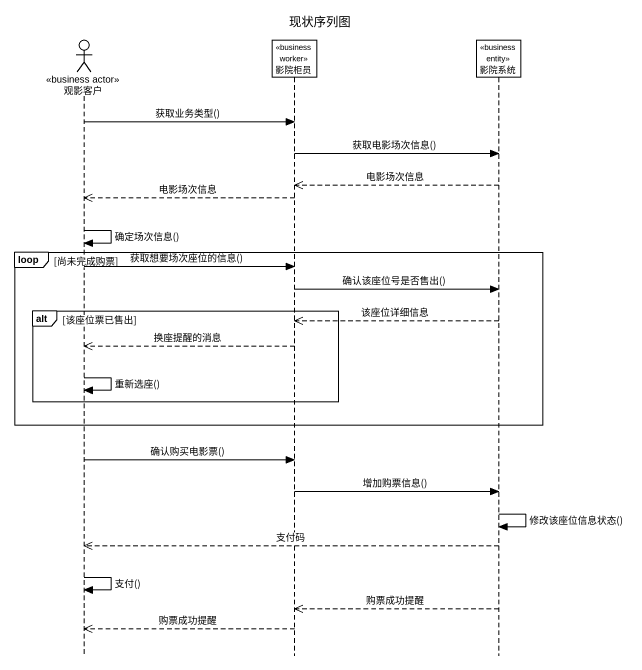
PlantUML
@startuml
title 现状序列图
hide footbox
actor 观影客户 <<business actor>>
participant 影院柜员 <<business worker>>
participant 影院系统 <<business entity>>

观影客户 -> 影院柜员 : 获取业务类型()
影院柜员 -> 影院系统 : 获取电影场次信息()
影院系统 -->> 影院柜员 : 电影场次信息
影院柜员 -->> 观影客户 : 电影场次信息
观影客户 -> 观影客户 : 确定场次信息()
loop 尚未完成购票
  观影客户 -> 影院柜员 : 获取想要场次座位的信息()
  影院柜员 -> 影院系统 : 确认该座位号是否售出()
  alt 该座位票已售出
    影院系统 -->> 影院柜员 : 该座位详细信息
    影院柜员 -->> 观影客户 : 换座提醒的消息
    观影客户 -> 观影客户 : 重新选座()
  end
end
观影客户 -> 影院柜员 : 确认购买电影票()
影院柜员 -> 影院系统 : 增加购票信息()
影院系统 -> 影院系统 : 修改该座位信息状态()
影院系统 -->> 观影客户 : 支付码
观影客户 -> 观影客户 : 支付()
影院系统 -->> 影院柜员 : 购票成功提醒
影院柜员 -->> 观影客户 : 购票成功提醒
@enduml
